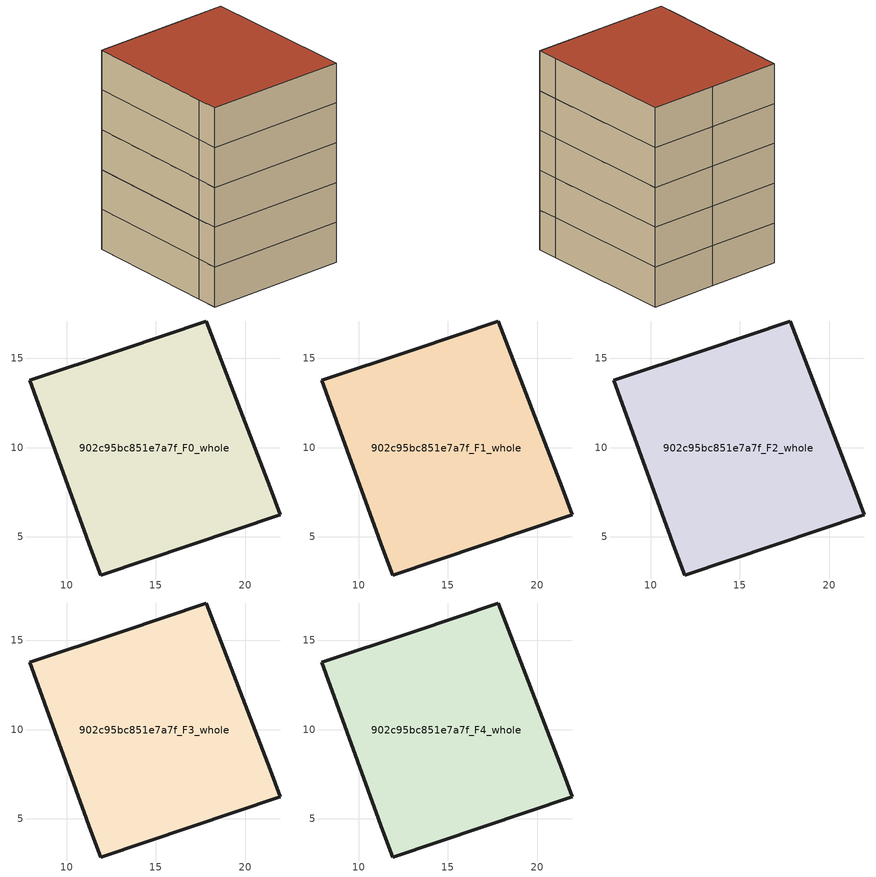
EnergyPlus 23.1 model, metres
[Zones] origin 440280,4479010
902c95bc851e7a7f_F0_whole
 floor ground (EU_floor_Construction): 17.81,17.09 21.4,7.74 21.96,6.24 11.91,2.87 11.36,4.34 7.94,13.76 13.08,15.47 z0
 wall outside (EU_wall_Construction): 7.94,13.76 11.36,4.34 11.91,2.87 21.96,6.24 21.4,7.74 17.81,17.09 13.08,15.47 7.94,13.76 z0:3
902c95bc851e7a7f_F1_whole
 floor to 902c95bc851e7a7f_F0_whole (EU_floor_Construction): 17.81,17.09 21.4,7.74 21.96,6.24 11.91,2.87 11.36,4.34 7.94,13.76 13.08,15.47 z3
 wall outside (EU_wall_Construction): 7.94,13.76 11.36,4.34 11.91,2.87 21.96,6.24 21.4,7.74 17.81,17.09 13.08,15.47 7.94,13.76 z3:6
902c95bc851e7a7f_F2_whole
 floor to 902c95bc851e7a7f_F1_whole (EU_floor_Construction): 17.81,17.09 21.4,7.74 21.96,6.24 11.91,2.87 11.36,4.34 7.94,13.76 13.08,15.47 z6
 wall outside (EU_wall_Construction): 7.94,13.76 11.36,4.34 11.91,2.87 21.96,6.24 21.4,7.74 17.81,17.09 13.08,15.47 7.94,13.76 z6:9
902c95bc851e7a7f_F3_whole
 floor to 902c95bc851e7a7f_F2_whole (EU_floor_Construction): 17.81,17.09 21.4,7.74 21.96,6.24 11.91,2.87 11.36,4.34 7.94,13.76 13.08,15.47 z9
 wall outside (EU_wall_Construction): 7.94,13.76 11.36,4.34 11.91,2.87 21.96,6.24 21.4,7.74 17.81,17.09 13.08,15.47 7.94,13.76 z9:12
902c95bc851e7a7f_F4_whole
 floor to 902c95bc851e7a7f_F3_whole (EU_floor_Construction): 17.81,17.09 21.4,7.74 21.96,6.24 11.91,2.87 11.36,4.34 7.94,13.76 13.08,15.47 z12
 wall outside (EU_wall_Construction): 7.94,13.76 11.36,4.34 11.91,2.87 21.96,6.24 21.4,7.74 17.81,17.09 13.08,15.47 7.94,13.76 z12:15
 roof outside (EU_roof_Construction): 21.96,6.24 21.4,7.74 17.81,17.09 13.08,15.47 7.94,13.76 11.36,4.34 11.91,2.87 z15
[Building]
EU S2 Campaign: North Axis=0; Terrain=City; Solar Distribution=FullExterior
[Site:Location]
Madrid: Latitude=40.5; Longitude=-3.5; Time Zone=1; Elevation=609
[SizingPeriod:WeatherFileDays]
AnnualSizingPeriod: Begin Month=1; Begin Day of Month=1; End Month=12; End Day of Month=31; Day of Week for Start Day=Monday; Use Weather File Daylight Saving Period=No; Use Weather File Rain and Snow Indicators=No
[MATERIAL]
EU_InternalMass_Material: Roughness=MediumRough; Thickness=0.1; Conductivity=1; Density=1800; Specific Heat=900; Thermal Absorptance=0.9; Solar Absorptance=0.7; Visible Absorptance=0.7
[MATERIAL:NOMASS] Roughness=MediumRough; Thermal Absorptance=0.9; Solar Absorptance=0.7; Visible Absorptance=0.7
Name | Thermal Resistance
EU_wall_NoMass; EU_roof_NoMass | 2.16768
EU_floor_NoMass | 1.14339
[CONSTRUCTION]
EU_wall_Construction: EU_wall_NoMass
EU_roof_Construction: EU_roof_NoMass
EU_floor_Construction: EU_floor_NoMass
EU_InternalMass_Construction: EU_InternalMass_Material
[ZONE] Type=1; Multiplier=1; Ceiling Height=autocalculate; Volume=365.702; Floor Area=autocalculate; Part of Total Floor Area=Yes
902c95bc851e7a7f_F0_whole; 902c95bc851e7a7f_F1_whole; 902c95bc851e7a7f_F2_whole; 902c95bc851e7a7f_F3_whole; 902c95bc851e7a7f_F4_whole
[INTERNALMASS] Construction=EU_InternalMass_Construction; Surface Area=121.901
Name | Zone or ZoneList
902c95bc851e7a7f_F0_whole_EU_InternalMass | 902c95bc851e7a7f_F0_whole
902c95bc851e7a7f_F1_whole_EU_InternalMass | 902c95bc851e7a7f_F1_whole
902c95bc851e7a7f_F2_whole_EU_InternalMass | 902c95bc851e7a7f_F2_whole
902c95bc851e7a7f_F3_whole_EU_InternalMass | 902c95bc851e7a7f_F3_whole
902c95bc851e7a7f_F4_whole_EU_InternalMass | 902c95bc851e7a7f_F4_whole
[OTHEREQUIPMENT] Fuel Type=Electricity; Design Level Calculation Method=Watts/Area; Power per Zone Floor Area=1; Fraction Latent=0; Fraction Radiant=0; Fraction Lost=0; Carbon Dioxide Generation Rate=0; EndUse Subcategory=EU_Step8_InternalGains
Name | Zone or ZoneList or Space or SpaceList | Schedule
EU_Step8_InternalGain_902c95bc851e7a7f_F0_whole_f000 | 902c95bc851e7a7f_F0_whole | EU_Step8_GainSchedule_902c95bc851e7a7f_F0_whole_f000
EU_Step8_InternalGain_902c95bc851e7a7f_F1_whole_f000 | 902c95bc851e7a7f_F1_whole | EU_Step8_GainSchedule_902c95bc851e7a7f_F1_whole_f000
EU_Step8_InternalGain_902c95bc851e7a7f_F2_whole_f000 | 902c95bc851e7a7f_F2_whole | EU_Step8_GainSchedule_902c95bc851e7a7f_F2_whole_f000
EU_Step8_InternalGain_902c95bc851e7a7f_F3_whole_f000 | 902c95bc851e7a7f_F3_whole | EU_Step8_GainSchedule_902c95bc851e7a7f_F3_whole_f000
EU_Step8_InternalGain_902c95bc851e7a7f_F4_whole_f000 | 902c95bc851e7a7f_F4_whole | EU_Step8_GainSchedule_902c95bc851e7a7f_F4_whole_f000
[ZONEVENTILATION:DESIGNFLOWRATE] Schedule=EU_AlwaysOn; Design Flow Rate Calculation Method=AirChanges/Hour; Air Changes per Hour=0.480546; Ventilation Type=Natural; Fan Pressure Rise=0; Fan Total Efficiency=1; Constant Term Coefficient=1; Temperature Term Coefficient=0; Velocity Term Coefficient=0; Velocity Squared Term Coefficient=0; Minimum Indoor Temperature=-100; Maximum Indoor Temperature=100; Delta Temperature=-100; Minimum Outdoor Temperature=-100; Maximum Outdoor Temperature=100; Maximum Wind Speed=40
Name | Zone or ZoneList or Space or SpaceList
EU_ConstantAir_902c95bc851e7a7f_F0_whole | 902c95bc851e7a7f_F0_whole
EU_ConstantAir_902c95bc851e7a7f_F1_whole | 902c95bc851e7a7f_F1_whole
EU_ConstantAir_902c95bc851e7a7f_F2_whole | 902c95bc851e7a7f_F2_whole
EU_ConstantAir_902c95bc851e7a7f_F3_whole | 902c95bc851e7a7f_F3_whole
EU_ConstantAir_902c95bc851e7a7f_F4_whole | 902c95bc851e7a7f_F4_whole
[HVACTEMPLATE:THERMOSTAT] Constant Heating Setpoint=20; Constant Cooling Setpoint=50
EU_HeatOnly_902c95bc851e7a7f_F0_whole; EU_HeatOnly_902c95bc851e7a7f_F1_whole; EU_HeatOnly_902c95bc851e7a7f_F2_whole; EU_HeatOnly_902c95bc851e7a7f_F3_whole; EU_HeatOnly_902c95bc851e7a7f_F4_whole
[HVACTEMPLATE:ZONE:IDEALLOADSAIRSYSTEM] System Availability Schedule=EU_AlwaysOn; Maximum Heating Supply Air Temperature=50; Minimum Cooling Supply Air Temperature=13; Maximum Heating Supply Air Humidity Ratio=0.0156; Minimum Cooling Supply Air Humidity Ratio=0.0077; Heating Limit=NoLimit; Cooling Limit=NoLimit; Heating Availability Schedule=EU_AlwaysOn; Cooling Availability Schedule=EU_CoolingOff; Dehumidification Control Type=ConstantSensibleHeatRatio; Cooling Sensible Heat Ratio=0.7; Dehumidification Setpoint=60; Humidification Control Type=None; Humidification Setpoint=30; Outdoor Air Method=None; Outdoor Air Flow Rate per Person=0.00944; Outdoor Air Flow Rate per Zone Floor Area=0; Outdoor Air Flow Rate per Zone=0; Demand Controlled Ventilation Type=None; Outdoor Air Economizer Type=NoEconomizer; Heat Recovery Type=None; Sensible Heat Recovery Effectiveness=0.7; Latent Heat Recovery Effectiveness=0.65
Name | Template Thermostat
902c95bc851e7a7f_F0_whole | EU_HeatOnly_902c95bc851e7a7f_F0_whole
902c95bc851e7a7f_F1_whole | EU_HeatOnly_902c95bc851e7a7f_F1_whole
902c95bc851e7a7f_F2_whole | EU_HeatOnly_902c95bc851e7a7f_F2_whole
902c95bc851e7a7f_F3_whole | EU_HeatOnly_902c95bc851e7a7f_F3_whole
902c95bc851e7a7f_F4_whole | EU_HeatOnly_902c95bc851e7a7f_F4_whole
[SIZING:ZONE] Zone Cooling Design Supply Air Temperature Input Method=SupplyAirTemperature; Zone Cooling Design Supply Air Temperature=13; Zone Heating Design Supply Air Temperature Input Method=SupplyAirTemperature; Zone Heating Design Supply Air Temperature=50; Zone Cooling Design Supply Air Humidity Ratio=0.008; Zone Heating Design Supply Air Humidity Ratio=0.008; Cooling Design Air Flow Method=DesignDay; Cooling Design Air Flow Rate=0; Cooling Minimum Air Flow per Zone Floor Area=0.000762; Cooling Minimum Air Flow=0; Cooling Minimum Air Flow Fraction=0.2; Heating Design Air Flow Method=DesignDay; Heating Design Air Flow Rate=0; Heating Maximum Air Flow per Zone Floor Area=0.002032; Heating Maximum Air Flow=0.141576; Heating Maximum Air Flow Fraction=0.3; Account for Dedicated Outdoor Air System=No; Dedicated Outdoor Air System Control Strategy=NeutralSupplyAir; Dedicated Outdoor Air Low Setpoint Temperature for Design=autosize; Dedicated Outdoor Air High Setpoint Temperature for Design=autosize; Zone Load Sizing Method=Sensible Load Only No Latent Load; Zone Latent Cooling Design Supply Air Humidity Ratio Input Method=HumidityRatioDifference; Zone Cooling Design Supply Air Humidity Ratio Difference=0.005; Zone Latent Heating Design Supply Air Humidity Ratio Input Method=HumidityRatioDifference; Zone Humidification Design Supply Air Humidity Ratio Difference=0.005
902c95bc851e7a7f_F0_whole; 902c95bc851e7a7f_F1_whole; 902c95bc851e7a7f_F2_whole; 902c95bc851e7a7f_F3_whole; 902c95bc851e7a7f_F4_whole
[SCHEDULE:CONSTANT]
Name | Hourly Value
EU_AlwaysOn | 1
EU_CoolingOff | 0
[SCHEDULE:FILE] Column Number=1; Rows to Skip at Top=0; Number of Hours of Data=8760; Column Separator=Comma; Interpolate to Timestep=No; Minutes per Item=60; Adjust Schedule for Daylight Savings=Yes
Name | File
EU_Step8_GainSchedule_902c95bc851e7a7f_F0_whole_f000 | C:\Users\o_iseri\Desktop\OpenUBEM\openubem\outputs\eu_evidence\EU-11\ES-MAD-BERRUGUETE\idfs\902c95bc851e7a7f\902c95bc851e7a7f_F0_whole_f000_gain.csv
EU_Step8_GainSchedule_902c95bc851e7a7f_F1_whole_f000 | C:\Users\o_iseri\Desktop\OpenUBEM\openubem\outputs\eu_evidence\EU-11\ES-MAD-BERRUGUETE\idfs\902c95bc851e7a7f\902c95bc851e7a7f_F1_whole_f000_gain.csv
EU_Step8_GainSchedule_902c95bc851e7a7f_F2_whole_f000 | C:\Users\o_iseri\Desktop\OpenUBEM\openubem\outputs\eu_evidence\EU-11\ES-MAD-BERRUGUETE\idfs\902c95bc851e7a7f\902c95bc851e7a7f_F2_whole_f000_gain.csv
EU_Step8_GainSchedule_902c95bc851e7a7f_F3_whole_f000 | C:\Users\o_iseri\Desktop\OpenUBEM\openubem\outputs\eu_evidence\EU-11\ES-MAD-BERRUGUETE\idfs\902c95bc851e7a7f\902c95bc851e7a7f_F3_whole_f000_gain.csv
EU_Step8_GainSchedule_902c95bc851e7a7f_F4_whole_f000 | C:\Users\o_iseri\Desktop\OpenUBEM\openubem\outputs\eu_evidence\EU-11\ES-MAD-BERRUGUETE\idfs\902c95bc851e7a7f\902c95bc851e7a7f_F4_whole_f000_gain.csv
